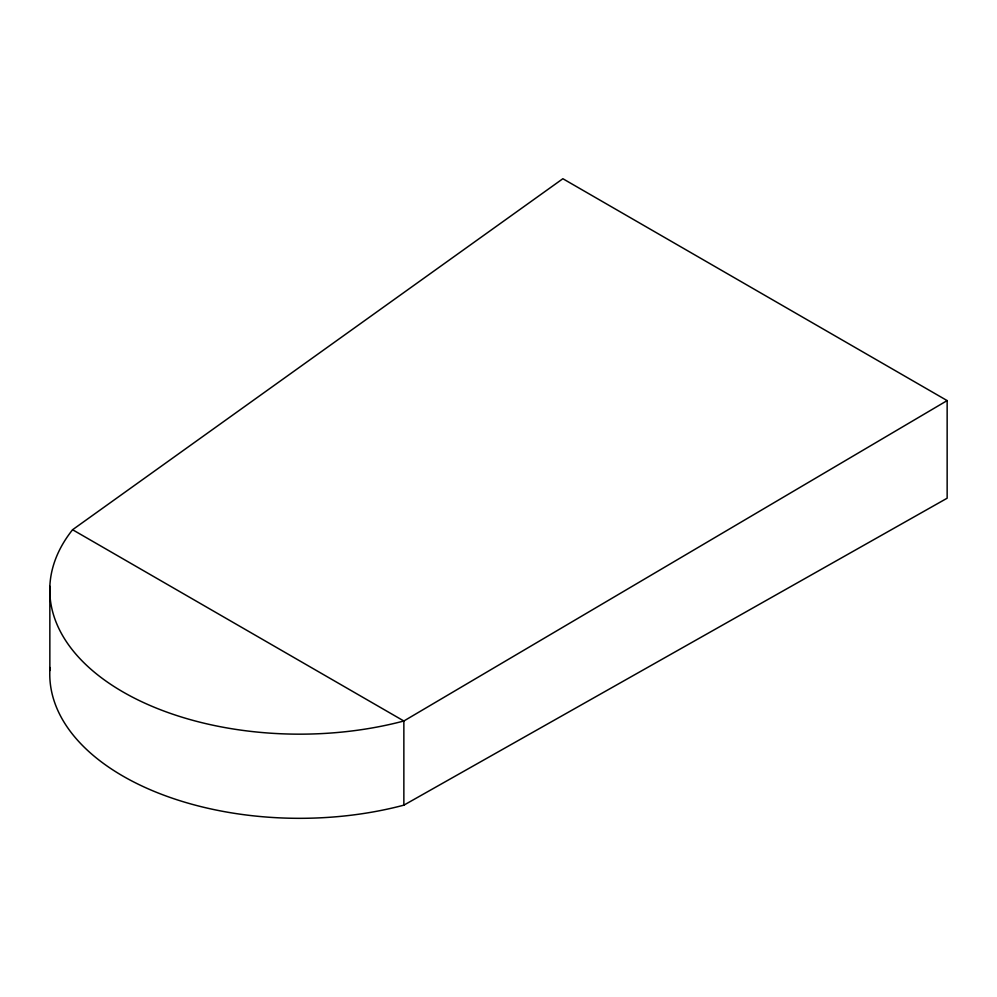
<?xml version="1.0" encoding="UTF-8"?>
<svg xmlns="http://www.w3.org/2000/svg" width="997" height="997" viewBox="0 0 997 997"><rect width="100%" height="100%" fill="white"/><g stroke="black" fill="none" stroke-linecap="round" stroke-linejoin="round"><path stroke-width="1.5" d="M947.15 400.595L403.86 720.993A249.798 144.216 0 0 1 122.93 691.918A249.798 144.216 0 0 1 72.582 529.731L562.869 178.725L947.15 400.595L947.15 498.213L403.86 805.152A249.798 144.216 0 0 1 50.024 667.541M72.582 529.731L403.86 720.993L403.86 805.152M49.85 586.286L49.85 670.445"/></g></svg>
